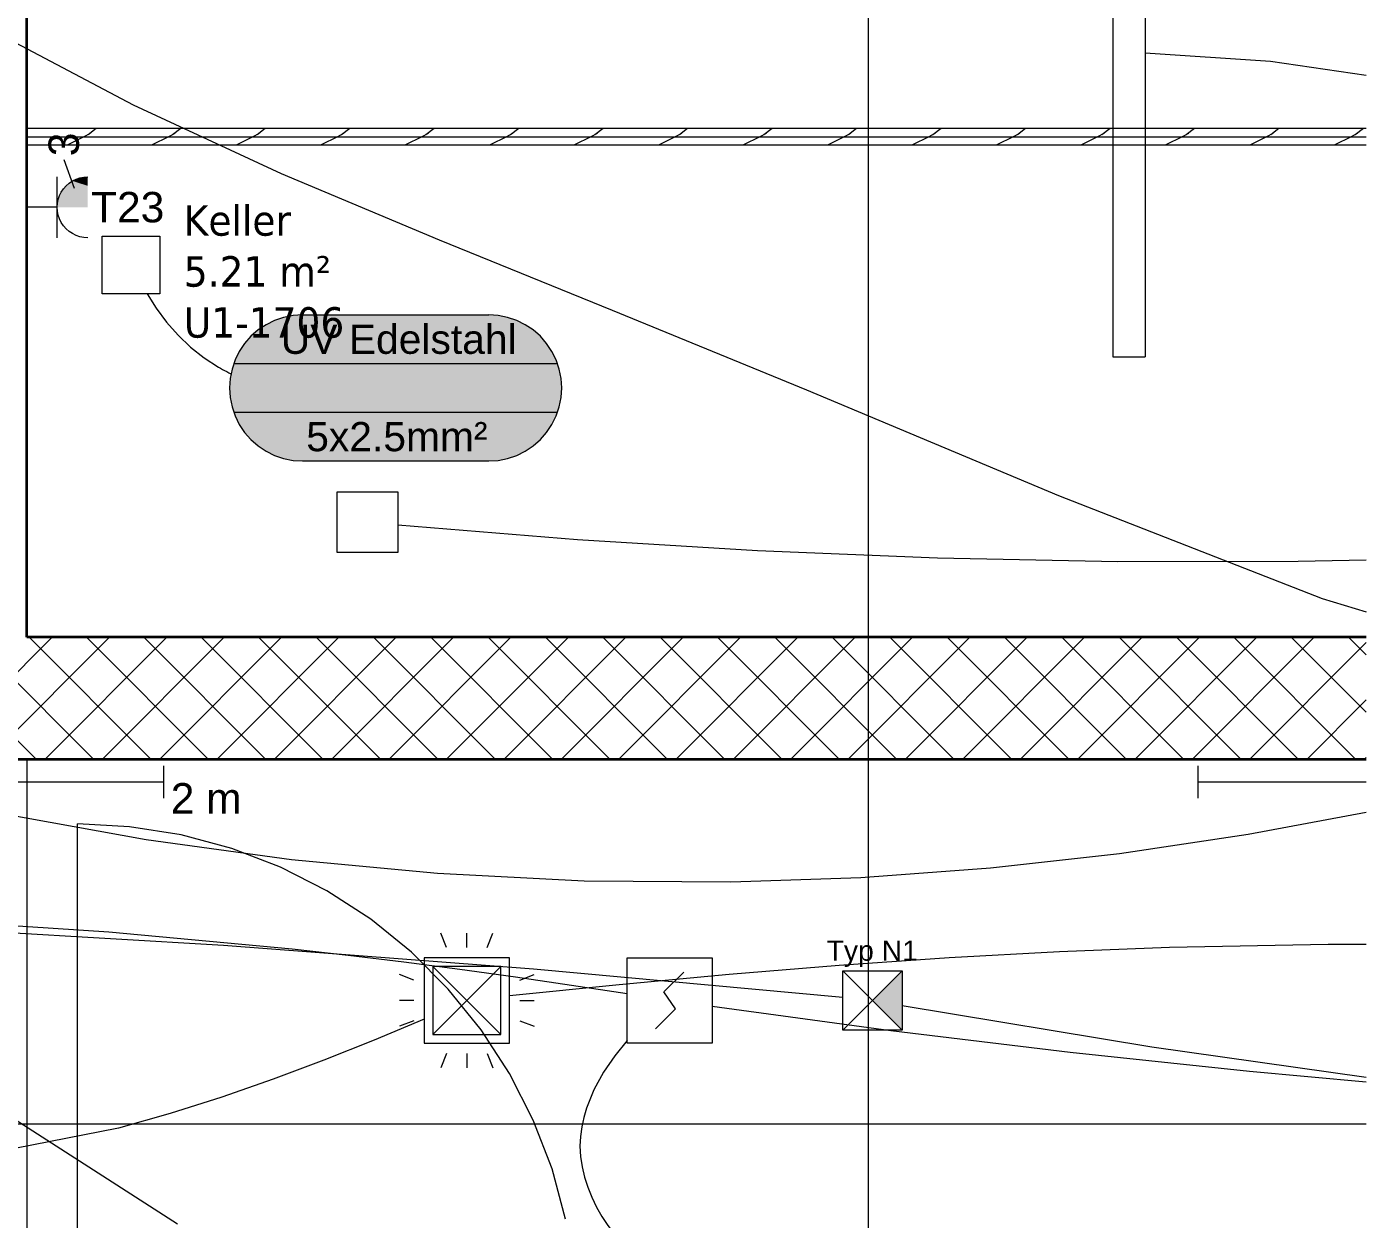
# Model space of a CAD drawing. Extents: x -1067 to 613, y -179 to 712.
# Drawn here: x 132.8 to 198.8, y 185.1 to 243.9 of the extents above; entities that cross this region are included whole.
import ezdxf
from ezdxf.lldxf.tags import DXFTag

# ---------------------------------------------------------------- set-up
doc = ezdxf.new("R2010")
doc.units = 0
doc.layers.get('0').update_dxf_attribs({"lineweight": 13})
for name, color, linetype, lineweight in [('A-AREA-____-IDEN', 7, 'Continuous', 5), ('A-DETL-____-HDLN', 7, '_Verdeckte Linien_', 9), ('A-DOOR-____-OTLN', 7, 'Continuous', 9), ('A-DOOR-OPNG-OTLN', 7, 'Continuous', 9), ('A-WALL-____-MCUT', 7, 'Continuous', 35), ('A-WALL-____-PATT', 7, 'Continuous', 35), ('A-WALL-FNSH-MCUT', 7, 'Continuous', 35), ('S-GRID-____-OTLN', 7, 'Continuous', 5)]:
    doc.layers.add(name, color=color, linetype=linetype, lineweight=lineweight)
for name, color, linetype, lineweight, true_color in [('EL01_WAN_Brandmeldeanlagen', 7, 'Continuous', 13, 0xff8000), ('EL01_WAN_HLKS', 5, 'Continuous', 13, 0x0000ff), ('EL01_WAN_Kraft', 1, 'Continuous', 13, 0xff0000), ('EL01_WAN_Leitung_Brandmeldeanlagen', 7, 'Continuous', 13, 0xff8000), ('EL01_WAN_Leitung_HLKS', 5, 'Continuous', 13, 0x0000ff), ('EL01_WAN_Leitung_Kraft', 1, 'Continuous', 13, 0xff0000), ('EL01_WAN_Leitung_Licht', 7, 'Continuous', 13, 0x0080ff), ('EL01_WAN_Leitung_Notbeleuchtung', 7, 'Continuous', 13, 0x009900), ('EL01_WAN_Leuchten', 7, 'Continuous', 13, 0x0080ff), ('EL01_WAN_Licht', 7, 'Continuous', 13, 0x0080ff), ('EL01_WAN_Notbeleuchtungen', 7, 'Continuous', 13, 0x009900), ('EL01_WAN_Notbeleuchtungentyp', 7, 'Continuous', 13, 0x009900)]:
    doc.layers.add(name, color=color, linetype=linetype, lineweight=lineweight, true_color=true_color)
doc.styles.get("Standard").update_dxf_attribs({"font": 'arial.ttf'})
tags = doc.linetypes.add('_Rasterlinie_', pattern=[0.375, 0.2, -0.05, 0.075, -0.05]).pattern_tags.tags
tags[10:11] = [DXFTag(74, 4), DXFTag(75, 0), DXFTag(340, '0'), DXFTag(46, 1.0), DXFTag(50, 0.0), DXFTag(44, 0.0), DXFTag(45, 0.0)]
tags[8:9] = [DXFTag(74, 4), DXFTag(75, 0), DXFTag(340, '0'), DXFTag(46, 1.0), DXFTag(50, 0.0), DXFTag(44, 0.0), DXFTag(45, 0.0)]
tags[6:7] = [DXFTag(74, 4), DXFTag(75, 0), DXFTag(340, '0'), DXFTag(46, 1.0), DXFTag(50, 0.0), DXFTag(44, 0.0), DXFTag(45, 0.0)]
tags[4:5] = [DXFTag(74, 4), DXFTag(75, 0), DXFTag(340, '0'), DXFTag(46, 1.0), DXFTag(50, 0.0), DXFTag(44, 0.0), DXFTag(45, 0.0)]
tags = doc.linetypes.add('_Verdeckte Linien_', pattern=[0.15, 0.1, -0.05]).pattern_tags.tags
tags[6:7] = [DXFTag(74, 4), DXFTag(75, 0), DXFTag(340, '0'), DXFTag(46, 1.0), DXFTag(50, 0.0), DXFTag(44, 0.0), DXFTag(45, 0.0)]
tags[4:5] = [DXFTag(74, 4), DXFTag(75, 0), DXFTag(340, '0'), DXFTag(46, 1.0), DXFTag(50, 0.0), DXFTag(44, 0.0), DXFTag(45, 0.0)]
tags = doc.linetypes.add('Grundrissdarstellung Sturz', pattern=[0.25, 0.15, -0.05, 0, -0.05]).pattern_tags.tags
tags[10:11] = [DXFTag(74, 4), DXFTag(75, 0), DXFTag(340, '0'), DXFTag(46, 1.0), DXFTag(50, 0.0), DXFTag(44, 0.0), DXFTag(45, 0.0)]
tags[8:9] = [DXFTag(74, 4), DXFTag(75, 0), DXFTag(340, '0'), DXFTag(46, 1.0), DXFTag(50, 0.0), DXFTag(44, 0.0), DXFTag(45, 0.0)]
tags[6:7] = [DXFTag(74, 4), DXFTag(75, 0), DXFTag(340, '0'), DXFTag(46, 1.0), DXFTag(50, 0.0), DXFTag(44, 0.0), DXFTag(45, 0.0)]
tags[4:5] = [DXFTag(74, 4), DXFTag(75, 0), DXFTag(340, '0'), DXFTag(46, 1.0), DXFTag(50, 0.0), DXFTag(44, 0.0), DXFTag(45, 0.0)]

# ---------------------------------------------------------------- blocks, each defined once
blk = doc.blocks.new('Referenz-A0UJ3194XE', base_point=(-1062.181, -175.856))
at = {"layer": 'A-DETL-____-HDLN', "color": 0, "linetype": '_Verdeckte Linien_', "ltscale": 0.13}
blk.add_line((198.844, 189.776), (125.803, 189.776), dxfattribs=at)
at = {"layer": 'A-DOOR-____-OTLN', "color": 0, "linetype": 'Grundrissdarstellung Sturz', "ltscale": 0.13}
blk.add_line((132.803, 207.776), (132.803, 179.776), dxfattribs=at)
at = {"layer": 'A-DOOR-OPNG-OTLN', "color": 0, "linetype": 'Continuous', "ltscale": 0.13}
for p, q in [((135.303, 179.976), (135.303, 204.576)), ((137.874, 204.441), (135.303, 204.576)), ((140.418, 204.038), (137.874, 204.441)), ((142.905, 203.372), (140.418, 204.038)), ((145.309, 202.449), (142.905, 203.372)), ((147.603, 201.28), (145.309, 202.449)), ((149.763, 199.878), (147.603, 201.28)), ((151.764, 198.257), (149.763, 199.878)), ((153.584, 196.436), (151.764, 198.257)), ((155.205, 194.435), (153.584, 196.436)), ((156.607, 192.276), (155.205, 194.435)), ((157.776, 189.982), (156.607, 192.276)), ((158.699, 187.578), (157.776, 189.982)), ((159.365, 185.09), (158.699, 187.578))]:
    blk.add_line(p, q, dxfattribs=at)
at = {"layer": 'A-WALL-____-MCUT', "color": 0, "linetype": 'Continuous', "ltscale": 0.35}
for p, q in [((132.803, 213.776), (132.803, 263.126)), ((198.844, 213.776), (132.803, 213.776)), ((-30.397, 207.776), (198.844, 207.776))]:
    blk.add_line(p, q, dxfattribs=at)
at = {"layer": 'A-WALL-____-MCUT', "color": 0, "linetype": 'Continuous', "lineweight": 9, "ltscale": 0.13}
blk.add_line((132.803, 238.451), (198.844, 238.451), dxfattribs=at)
at = {"layer": 'A-WALL-____-PATT', "color": 0, "linetype": 'Continuous', "lineweight": 9, "ltscale": 0.13}
for p, q in [((135.623, 238.451), (134.823, 238.051)), ((135.931, 238.605), (135.623, 238.451)), ((136.231, 238.851), (135.825, 238.546)), ((139.788, 238.451), (138.988, 238.051)), ((140.096, 238.605), (139.788, 238.451)), ((140.396, 238.851), (139.99, 238.546)), ((143.953, 238.451), (143.153, 238.051)), ((144.261, 238.605), (143.953, 238.451)), ((144.561, 238.851), (144.155, 238.546)), ((148.118, 238.451), (147.318, 238.051)), ((148.425, 238.605), (148.118, 238.451)), ((148.726, 238.851), (148.321, 238.547)), ((152.283, 238.451), (151.483, 238.051)), ((152.59, 238.605), (152.283, 238.451)), ((152.891, 238.851), (152.486, 238.547)), ((156.448, 238.451), (155.648, 238.051)), ((156.755, 238.605), (156.448, 238.451)), ((157.056, 238.851), (156.651, 238.547)), ((160.612, 238.451), (159.812, 238.051)), ((160.92, 238.605), (160.612, 238.451)), ((161.221, 238.851), (160.817, 238.547)), ((164.777, 238.451), (163.977, 238.051)), ((165.085, 238.605), (164.777, 238.451)), ((165.386, 238.851), (164.982, 238.548)), ((168.942, 238.451), (168.142, 238.051)), ((169.25, 238.605), (168.942, 238.451)), ((169.551, 238.851), (169.147, 238.548)), ((173.107, 238.451), (172.307, 238.051)), ((173.415, 238.605), (173.107, 238.451)), ((173.716, 238.851), (173.313, 238.548)), ((177.272, 238.451), (176.472, 238.051)), ((177.58, 238.605), (177.272, 238.451)), ((177.881, 238.851), (177.478, 238.548)), ((181.437, 238.451), (180.637, 238.051)), ((181.745, 238.605), (181.437, 238.451)), ((182.046, 238.851), (181.643, 238.549)), ((185.602, 238.451), (184.802, 238.051)), ((185.91, 238.605), (185.602, 238.451)), ((186.211, 238.851), (185.809, 238.549)), ((189.767, 238.451), (188.967, 238.051)), ((190.074, 238.605), (189.767, 238.451)), ((190.376, 238.851), (189.974, 238.549)), ((193.932, 238.451), (193.132, 238.051)), ((194.239, 238.605), (193.932, 238.451)), ((194.541, 238.851), (194.139, 238.549)), ((198.097, 238.451), (197.297, 238.051)), ((198.404, 238.605), (198.097, 238.451)), ((198.706, 238.851), (198.305, 238.55)), ((133.265, 207.776), (127.265, 213.776)), ((128.05, 207.776), (134.05, 213.776)), ((136.093, 207.776), (130.093, 213.776)), ((130.878, 207.776), (136.878, 213.776)), ((138.921, 207.776), (132.921, 213.776)), ((133.706, 207.776), (139.706, 213.776)), ((141.75, 207.776), (135.75, 213.776)), ((136.535, 207.776), (142.535, 213.776)), ((144.578, 207.776), (138.578, 213.776)), ((139.363, 207.776), (145.363, 213.776)), ((147.407, 207.776), (141.407, 213.776)), ((142.192, 207.776), (148.192, 213.776)), ((150.235, 207.776), (144.235, 213.776)), ((145.02, 207.776), (151.02, 213.776)), ((153.064, 207.776), (147.064, 213.776)), ((147.849, 207.776), (153.849, 213.776)), ((155.892, 207.776), (149.892, 213.776)), ((150.677, 207.776), (156.677, 213.776)), ((158.72, 207.776), (152.72, 213.776)), ((153.505, 207.776), (159.505, 213.776)), ((161.549, 207.776), (155.549, 213.776)), ((156.334, 207.776), (162.334, 213.776)), ((164.377, 207.776), (158.377, 213.776)), ((159.162, 207.776), (165.162, 213.776)), ((167.206, 207.776), (161.206, 213.776)), ((161.991, 207.776), (167.991, 213.776)), ((170.034, 207.776), (164.034, 213.776)), ((164.819, 207.776), (170.819, 213.776)), ((172.863, 207.776), (166.863, 213.776)), ((167.648, 207.776), (173.648, 213.776)), ((175.691, 207.776), (169.691, 213.776)), ((170.476, 207.776), (176.476, 213.776)), ((178.519, 207.776), (172.519, 213.776)), ((173.304, 207.776), (179.304, 213.776)), ((181.348, 207.776), (175.348, 213.776)), ((176.133, 207.776), (182.133, 213.776)), ((184.176, 207.776), (178.176, 213.776)), ((178.961, 207.776), (184.961, 213.776)), ((187.005, 207.776), (181.005, 213.776)), ((181.79, 207.776), (187.79, 213.776)), ((189.833, 207.776), (183.833, 213.776)), ((184.618, 207.776), (190.618, 213.776)), ((192.662, 207.776), (186.662, 213.776)), ((187.447, 207.776), (193.447, 213.776)), ((195.49, 207.776), (189.49, 213.776)), ((190.275, 207.776), (196.275, 213.776)), ((198.318, 207.776), (192.318, 213.776)), ((193.103, 207.776), (198.844, 213.516)), ((198.844, 210.079), (195.147, 213.776)), ((198.844, 212.907), (197.975, 213.776)), ((195.932, 207.776), (198.844, 210.687)), ((198.76, 207.776), (198.844, 207.859))]:
    blk.add_line(p, q, dxfattribs=at)
at = {"layer": 'A-WALL-FNSH-MCUT', "color": 0, "linetype": 'Continuous', "lineweight": 9, "ltscale": 0.13}
for p, q in [((198.844, 238.851), (132.803, 238.851)), ((132.803, 238.051), (198.844, 238.051))]:
    blk.add_line(p, q, dxfattribs=at)
at = {"layer": 'S-GRID-____-OTLN', "color": 0, "linetype": '_Rasterlinie_', "ltscale": 0.13}
blk.add_line((174.303, -171.085), (174.303, 546.376), dxfattribs=at)
at = {"layer": 'A-AREA-____-IDEN', "color": 0, "linetype": 'Continuous', "ltscale": 0.13, "char_height": 1.5, "attachment_point": 1}
for s, insert in [('{\\W0.9;\\fVerdana;Keller}', (140.543, 235.075)), ('{\\W0.9;\\fVerdana;5.21 m²}', (140.543, 232.562)), ('{\\W0.9;\\fVerdana;U1-1706}', (140.543, 230.048))]:
    blk.add_mtext(s, dxfattribs=dict(at, insert=insert))
blk = doc.blocks.new('Leitung-A0UJ31FEXE', base_point=(175.957, 192.087))
at = {"color": 0, "linetype": 'ByBlock', "lineweight": -2, "ltscale": 0.13}
for p, q in [((188.266, 193.58), (175.957, 195.619)), ((198.844, 192.087), (188.266, 193.58))]:
    blk.add_line(p, q, dxfattribs=at)
blk = doc.blocks.new('Leitung-A0UJ31HEXE', base_point=(123.805, 215.028))
at = {"color": 0, "linetype": 'ByBlock', "lineweight": -2, "ltscale": 0.13}
for p, q in [((130.966, 243.754), (138.056, 240.015)), ((138.056, 240.015), (145.353, 236.645)), ((145.353, 236.645), (153.133, 233.366)), ((153.133, 233.366), (161.672, 229.901)), ((161.672, 229.901), (171.247, 225.971)), ((171.247, 225.971), (183.668, 220.759)), ((183.668, 220.759), (196.671, 215.692)), ((196.671, 215.692), (198.844, 215.028))]:
    blk.add_line(p, q, dxfattribs=at)
blk = doc.blocks.new('Leitung-A0UJ31JKXE', base_point=(-9.551, 196.012))
at = {"color": 0, "linetype": 'ByBlock', "lineweight": -2, "ltscale": 0.13}
for p, q in [((142.497, 198.584), (127.195, 199.487)), ((157.779, 197.425), (142.497, 198.584)), ((173.038, 196.015), (157.779, 197.425))]:
    blk.add_line(p, q, dxfattribs=at)
blk = doc.blocks.new('Gruppenzuleitung-A0UJ31JOXE', base_point=(142.799, 222.468))
at = {"color": 0, "linetype": 'ByBlock', "lineweight": -2, "ltscale": 0.13}
for p, q in [((144.599, 229.186), (144.207, 228.924)), ((145.021, 229.394), (144.599, 229.186)), ((145.467, 229.546), (145.021, 229.394)), ((145.929, 229.637), (145.467, 229.546)), ((146.399, 229.668), (145.929, 229.637)), ((146.399, 229.668), (155.579, 229.668)), ((156.049, 229.637), (155.579, 229.668)), ((156.511, 229.546), (156.049, 229.637)), ((156.957, 229.394), (156.511, 229.546)), ((157.379, 229.186), (156.957, 229.394)), ((157.771, 228.924), (157.379, 229.186)), ((143.853, 228.614), (143.543, 228.26)), ((144.207, 228.924), (143.853, 228.614)), ((158.125, 228.614), (157.771, 228.924)), ((158.435, 228.26), (158.125, 228.614)), ((143.281, 227.868), (143.073, 227.446)), ((143.543, 228.26), (143.281, 227.868)), ((158.697, 227.868), (158.435, 228.26)), ((158.905, 227.446), (158.697, 227.868)), ((143.073, 227.446), (142.921, 227)), ((143.005, 227.268), (158.973, 227.268)), ((159.056, 227), (158.905, 227.446)), ((142.83, 226.538), (142.799, 226.068)), ((142.921, 227), (142.83, 226.538)), ((159.148, 226.538), (159.056, 227)), ((159.179, 226.068), (159.148, 226.538)), ((142.799, 226.068), (142.83, 225.598)), ((159.148, 225.598), (159.179, 226.068)), ((142.83, 225.598), (142.921, 225.136)), ((159.056, 225.136), (159.148, 225.598)), ((142.921, 225.136), (143.073, 224.691)), ((143.005, 224.868), (158.973, 224.868)), ((143.073, 224.691), (143.281, 224.268)), ((158.697, 224.268), (158.905, 224.691)), ((158.905, 224.691), (159.056, 225.136)), ((143.281, 224.268), (143.543, 223.877)), ((158.435, 223.877), (158.697, 224.268)), ((143.543, 223.877), (143.853, 223.523)), ((143.853, 223.523), (144.207, 223.212)), ((157.771, 223.212), (158.125, 223.523)), ((158.125, 223.523), (158.435, 223.877)), ((144.207, 223.212), (144.599, 222.951)), ((144.599, 222.951), (145.021, 222.742)), ((145.021, 222.742), (145.467, 222.591)), ((145.467, 222.591), (145.929, 222.499)), ((156.049, 222.499), (156.511, 222.591)), ((156.511, 222.591), (156.957, 222.742)), ((156.957, 222.742), (157.379, 222.951)), ((157.379, 222.951), (157.771, 223.212)), ((145.929, 222.499), (146.399, 222.468)), ((146.399, 222.468), (155.579, 222.468)), ((155.579, 222.468), (156.049, 222.499))]:
    blk.add_line(p, q, dxfattribs=at)
at = {"color": 7, "linetype": 'ByBlock', "lineweight": -2, "ltscale": 0.13, "true_color": 0xffffff}
for points in [[(144.371, 229.043), (157.607, 229.043), (144.599, 229.186)], [(144.599, 229.186), (157.379, 229.186), (144.837, 229.312)], [(157.607, 229.043), (144.599, 229.186), (157.379, 229.186)], [(144.837, 229.312), (157.141, 229.312), (145.084, 229.419)], [(157.379, 229.186), (144.837, 229.312), (157.141, 229.312)], [(145.084, 229.419), (156.894, 229.419), (145.338, 229.508)], [(157.141, 229.312), (145.084, 229.419), (156.894, 229.419)], [(145.338, 229.508), (156.64, 229.508), (145.598, 229.578)], [(156.894, 229.419), (145.338, 229.508), (156.64, 229.508)], [(145.598, 229.578), (156.38, 229.578), (145.862, 229.628)], [(156.64, 229.508), (145.598, 229.578), (156.38, 229.578)], [(145.862, 229.628), (156.116, 229.628), (146.13, 229.658)], [(156.38, 229.578), (145.862, 229.628), (156.116, 229.628)], [(146.13, 229.658), (155.848, 229.658), (146.399, 229.668)], [(156.116, 229.628), (146.13, 229.658), (155.848, 229.658)], [(155.848, 229.658), (146.399, 229.668), (155.579, 229.668)], [(143.584, 228.313), (158.394, 228.313), (143.76, 228.517)], [(143.76, 228.517), (158.218, 228.517), (143.95, 228.707)], [(158.394, 228.313), (143.76, 228.517), (158.218, 228.517)], [(143.95, 228.707), (158.028, 228.707), (144.154, 228.883)], [(158.218, 228.517), (143.95, 228.707), (158.028, 228.707)], [(144.154, 228.883), (157.824, 228.883), (144.371, 229.043)], [(158.028, 228.707), (144.154, 228.883), (157.824, 228.883)], [(157.824, 228.883), (144.371, 229.043), (157.607, 229.043)], [(143.155, 227.63), (158.823, 227.63), (143.281, 227.868)], [(143.281, 227.868), (158.697, 227.868), (143.424, 228.096)], [(158.823, 227.63), (143.281, 227.868), (158.697, 227.868)], [(143.424, 228.096), (158.554, 228.096), (143.584, 228.313)], [(158.697, 227.868), (143.424, 228.096), (158.554, 228.096)], [(143.424, 228.096), (158.554, 228.096), (143.424, 228.096)], [(158.554, 228.096), (143.424, 228.096), (158.554, 228.096)], [(158.554, 228.096), (143.584, 228.313), (158.394, 228.313)], [(142.959, 227.129), (159.019, 227.129), (143.048, 227.383)], [(143.048, 227.383), (158.93, 227.383), (143.155, 227.63)], [(159.019, 227.129), (143.048, 227.383), (158.93, 227.383)], [(143.048, 227.383), (158.93, 227.383), (143.048, 227.383)], [(158.93, 227.383), (143.048, 227.383), (158.93, 227.383)], [(158.93, 227.383), (143.155, 227.63), (158.823, 227.63)], [(142.809, 226.337), (159.169, 226.337), (142.839, 226.605)], [(142.839, 226.605), (159.139, 226.605), (142.889, 226.869)], [(159.169, 226.337), (142.839, 226.605), (159.139, 226.605)], [(142.889, 226.869), (159.089, 226.869), (142.959, 227.129)], [(159.139, 226.605), (142.889, 226.869), (159.089, 226.869)], [(159.089, 226.869), (142.959, 227.129), (159.019, 227.129)], [(142.799, 226.068), (159.179, 226.068), (142.809, 226.337)], [(142.809, 225.799), (159.169, 225.799), (142.799, 226.068)], [(159.169, 225.799), (142.799, 226.068), (159.179, 226.068)], [(142.799, 226.068), (159.179, 226.068), (142.799, 226.068)], [(159.179, 226.068), (142.799, 226.068), (159.179, 226.068)], [(159.179, 226.068), (142.809, 226.337), (159.169, 226.337)], [(142.839, 225.532), (159.139, 225.532), (142.809, 225.799)], [(159.139, 225.532), (142.809, 225.799), (159.169, 225.799)], [(142.889, 225.267), (159.089, 225.267), (142.839, 225.532)], [(159.089, 225.267), (142.839, 225.532), (159.139, 225.532)], [(142.959, 225.007), (159.019, 225.007), (142.889, 225.267)], [(159.019, 225.007), (142.889, 225.267), (159.089, 225.267)], [(143.048, 224.753), (158.93, 224.753), (142.959, 225.007)], [(158.93, 224.753), (142.959, 225.007), (159.019, 225.007)], [(143.155, 224.506), (158.823, 224.506), (143.048, 224.753)], [(158.823, 224.506), (143.048, 224.753), (158.93, 224.753)], [(143.048, 224.753), (158.93, 224.753), (143.048, 224.753)], [(158.93, 224.753), (143.048, 224.753), (158.93, 224.753)], [(143.281, 224.268), (158.697, 224.268), (143.155, 224.506)], [(158.697, 224.268), (143.155, 224.506), (158.823, 224.506)], [(143.424, 224.04), (158.554, 224.04), (143.281, 224.268)], [(158.554, 224.04), (143.281, 224.268), (158.697, 224.268)], [(143.584, 223.824), (158.394, 223.824), (143.424, 224.04)], [(158.394, 223.824), (143.424, 224.04), (158.554, 224.04)], [(143.76, 223.62), (158.218, 223.62), (143.584, 223.824)], [(158.218, 223.62), (143.584, 223.824), (158.394, 223.824)], [(143.95, 223.429), (158.028, 223.429), (143.76, 223.62)], [(158.028, 223.429), (143.76, 223.62), (158.218, 223.62)], [(143.76, 223.62), (158.218, 223.62), (143.76, 223.62)], [(158.218, 223.62), (143.76, 223.62), (158.218, 223.62)], [(144.154, 223.254), (157.824, 223.254), (143.95, 223.429)], [(157.824, 223.254), (143.95, 223.429), (158.028, 223.429)], [(144.371, 223.094), (157.607, 223.094), (144.154, 223.254)], [(157.607, 223.094), (144.154, 223.254), (157.824, 223.254)], [(144.599, 222.951), (157.379, 222.951), (144.371, 223.094)], [(157.379, 222.951), (144.371, 223.094), (157.607, 223.094)], [(144.837, 222.825), (157.141, 222.825), (144.599, 222.951)], [(157.141, 222.825), (144.599, 222.951), (157.379, 222.951)], [(145.084, 222.717), (156.894, 222.717), (144.837, 222.825)], [(156.894, 222.717), (144.837, 222.825), (157.141, 222.825)], [(145.338, 222.628), (156.64, 222.628), (145.084, 222.717)], [(156.64, 222.628), (145.084, 222.717), (156.894, 222.717)], [(145.598, 222.558), (156.38, 222.558), (145.338, 222.628)], [(156.38, 222.558), (145.338, 222.628), (156.64, 222.628)], [(145.862, 222.508), (156.116, 222.508), (145.598, 222.558)], [(156.116, 222.508), (145.598, 222.558), (156.38, 222.558)], [(146.13, 222.478), (155.848, 222.478), (145.862, 222.508)], [(155.848, 222.478), (145.862, 222.508), (156.116, 222.508)], [(145.862, 222.508), (156.116, 222.508), (145.862, 222.508)], [(156.116, 222.508), (145.862, 222.508), (156.116, 222.508)], [(146.399, 222.468), (155.579, 222.468), (146.13, 222.478)], [(155.579, 222.468), (146.13, 222.478), (155.848, 222.478)]]:
    blk.add_solid(points, dxfattribs=at)
at = {"color": 0, "linetype": 'ByBlock', "lineweight": -2, "ltscale": 0.13, "char_height": 1.44, "attachment_point": 1}
for s, insert in [('{\\fArial;UV Edelstahl}', (145.328, 229.188)), ('{\\fArial;5x2.5mm²}', (146.58, 224.388))]:
    blk.add_mtext(s, dxfattribs=dict(at, insert=insert))
blk = doc.blocks.new('Leitung-A0UJ31LYXE', base_point=(-18.908, 196.025))
at = {"color": 0, "linetype": 'ByBlock', "lineweight": -2, "ltscale": 0.13}
for p, q in [((127.797, 199.844), (136.851, 199.258)), ((136.851, 199.258), (145.883, 198.426)), ((145.883, 198.426), (148.643, 198.117)), ((148.643, 198.117), (151.401, 197.783)), ((151.401, 197.783), (154.155, 197.424)), ((154.155, 197.424), (156.907, 197.041)), ((156.907, 197.041), (159.655, 196.637)), ((159.655, 196.637), (162.4, 196.212))]:
    blk.add_line(p, q, dxfattribs=at)
blk = doc.blocks.new('Leitung-A0UJ31O2XE', base_point=(160.077, 183.177))
at = {"color": 0, "linetype": 'ByBlock', "lineweight": -2, "ltscale": 0.13}
for p, q in [((162.4, 193.895), (161.79, 193.149)), ((161.79, 193.149), (161.238, 192.338)), ((161.238, 192.338), (160.766, 191.475)), ((160.766, 191.475), (160.399, 190.572)), ((160.399, 190.572), (160.263, 190.11)), ((160.162, 189.643), (160.099, 189.172)), ((160.263, 190.11), (160.162, 189.643)), ((160.099, 189.172), (160.077, 188.699)), ((160.077, 188.699), (160.103, 188.186)), ((160.103, 188.186), (160.178, 187.675)), ((160.178, 187.675), (160.297, 187.169)), ((160.297, 187.169), (160.459, 186.668)), ((160.459, 186.668), (160.659, 186.177)), ((160.659, 186.177), (160.893, 185.696)), ((160.893, 185.696), (161.159, 185.229)), ((161.159, 185.229), (161.452, 184.778)), ((161.452, 184.778), (162.108, 183.932)), ((162.108, 183.932), (162.833, 183.177))]:
    blk.add_line(p, q, dxfattribs=at)
blk = doc.blocks.new('Leitung-A0UJ31PKXE', base_point=(166.6, 191.852))
at = {"color": 0, "linetype": 'ByBlock', "lineweight": -2, "ltscale": 0.13}
for p, q in [((175.413, 194.379), (166.6, 195.577)), ((184.243, 193.308), (175.413, 194.379)), ((193.09, 192.37), (184.243, 193.308)), ((198.844, 191.852), (193.09, 192.37))]:
    blk.add_line(p, q, dxfattribs=at)
blk = doc.blocks.new('Leitung-A0UJ31PYXE', base_point=(102.619, 164.623))
at = {"color": 0, "linetype": 'ByBlock', "lineweight": -2, "ltscale": 0.13}
blk.add_line((140.231, 184.858), (131.49, 190.465), dxfattribs=at)
blk = doc.blocks.new('Notleuchte eckig-A0UJ31QMXE', base_point=(173.038, 194.417))
at = {"color": 0, "lineweight": -2}
for p, q in [((173.038, 197.336), (175.957, 194.417)), ((173.038, 194.417), (175.957, 197.336)), ((173.038, 194.417), (173.038, 197.336)), ((173.038, 197.336), (175.957, 197.336)), ((175.957, 197.336), (175.957, 194.417)), ((175.957, 194.417), (173.038, 194.417))]:
    blk.add_line(p, q, dxfattribs=at)
for points in [[(175.957, 195.877), (174.497, 195.877), (175.957, 197.336)], [(175.957, 194.417), (175.957, 195.877), (174.497, 195.877)]]:
    blk.add_solid(points, dxfattribs=at)
blk = doc.blocks.new('Bemerkung 1-A0UJ31QOXE', base_point=(172.236, 197.83))
at = {"color": 0, "lineweight": -2, "insert": (172.236, 198.83), "char_height": 1, "attachment_point": 1}
blk.add_mtext('{\\fArial;Typ N1}', dxfattribs=at)
blk = doc.blocks.new('Leitung-A0UJ31SGXE', base_point=(151.103, 217.514))
at = {"color": 0, "linetype": 'ByBlock', "lineweight": -2, "ltscale": 0.13}
for p, q in [((151.103, 219.325), (159.958, 218.598)), ((159.958, 218.598), (168.829, 218.052)), ((168.829, 218.052), (177.712, 217.69)), ((177.712, 217.69), (186.601, 217.514)), ((186.601, 217.514), (195.491, 217.524)), ((195.491, 217.524), (198.844, 217.598))]:
    blk.add_line(p, q, dxfattribs=at)
blk = doc.blocks.new('Leitung-A0UJ31SUXE', base_point=(124.543, 201.703))
at = {"color": 0, "linetype": 'ByBlock', "lineweight": -2, "ltscale": 0.13}
for p, q in [((138.695, 203.794), (131.585, 205.074)), ((198.844, 205.146), (193.016, 204.05)), ((145.858, 202.811), (138.695, 203.794)), ((193.016, 204.05), (186.682, 203.101)), ((153.059, 202.13), (145.858, 202.811)), ((186.682, 203.101), (180.315, 202.39)), ((160.283, 201.758), (153.059, 202.13)), ((180.315, 202.39), (173.922, 201.922)), ((167.516, 201.703), (160.283, 201.758)), ((173.922, 201.922), (167.516, 201.703))]:
    blk.add_line(p, q, dxfattribs=at)
blk = doc.blocks.new('LED-Langfeldleuchte 37W-A0UJ31UQXE', base_point=(190.543, 205.843))
at = {"color": 0, "lineweight": -2}
for p, q in [((190.543, 207.443), (190.543, 205.843)), ((198.844, 206.643), (190.543, 206.643))]:
    blk.add_line(p, q, dxfattribs=at)
blk = doc.blocks.new('LED-Langfeldleuchte 37W-A0UJ31VIXE', base_point=(109.543, 205.843))
at = {"color": 0, "lineweight": -2}
for p, q in [((109.543, 207.443), (109.543, 205.843)), ((139.543, 207.443), (139.543, 205.843)), ((139.543, 206.643), (109.543, 206.643))]:
    blk.add_line(p, q, dxfattribs=at)
blk = doc.blocks.new('Absolute Höhe-A0UJ31VKXE', base_point=(139.9, 205.09))
at = {"color": 0, "lineweight": -2, "insert": (139.9, 206.59), "char_height": 1.5, "attachment_point": 1}
blk.add_mtext('{\\fArial;2 m}', dxfattribs=at)
blk = doc.blocks.new('Leitung-A0UJ31WAXE', base_point=(156.6, 196.101))
at = {"color": 0, "linetype": 'ByBlock', "lineweight": -2, "ltscale": 0.13}
for p, q in [((183.713, 198.276), (178.282, 197.977)), ((189.148, 198.49), (183.713, 198.276)), ((196.965, 198.64), (189.148, 198.49)), ((198.844, 198.64), (196.965, 198.64)), ((172.854, 197.6), (167.431, 197.155)), ((178.282, 197.977), (172.854, 197.6)), ((167.431, 197.155), (162.012, 196.652)), ((162.012, 196.652), (156.6, 196.101))]:
    blk.add_line(p, q, dxfattribs=at)
blk = doc.blocks.new('Leitung-A0UJ31WCXE', base_point=(187.947, 241.461))
at = {"color": 0, "linetype": 'ByBlock', "lineweight": -2, "ltscale": 0.13}
for p, q in [((194.127, 242.15), (187.947, 242.575)), ((198.844, 241.461), (194.127, 242.15))]:
    blk.add_line(p, q, dxfattribs=at)
blk = doc.blocks.new('LED-Langfeldleuchte 37W-A0UJ31XAXE', base_point=(186.347, 227.601))
at = {"color": 0, "lineweight": -2}
for p, q in [((186.347, 257.601), (186.347, 227.601)), ((186.347, 257.601), (187.947, 257.601)), ((187.947, 257.601), (187.947, 227.601)), ((186.347, 227.601), (187.947, 227.601))]:
    blk.add_line(p, q, dxfattribs=at)
blk = doc.blocks.new('Deckendose UP-A0UJ3214XE', base_point=(148.103, 217.952))
at = {"color": 0, "lineweight": -2}
for p, q in [((148.103, 220.952), (151.103, 220.952)), ((148.103, 217.952), (148.103, 220.952)), ((151.103, 220.952), (151.103, 217.952)), ((151.103, 217.952), (148.103, 217.952))]:
    blk.add_line(p, q, dxfattribs=at)
blk = doc.blocks.new('Leitung-A0UJ322WXE', base_point=(138.733, 226.759))
at = {"color": 0, "linetype": 'ByBlock', "lineweight": -2, "ltscale": 0.13}
for p, q in [((138.733, 230.711), (139.185, 229.996)), ((139.185, 229.996), (139.695, 229.313)), ((139.695, 229.313), (140.26, 228.671)), ((140.26, 228.671), (140.877, 228.08)), ((140.877, 228.08), (141.541, 227.551)), ((141.541, 227.551), (142.25, 227.094)), ((142.25, 227.094), (142.352, 227.037)), ((142.352, 227.037), (142.454, 226.98)), ((142.454, 226.98), (142.557, 226.925)), ((142.557, 226.925), (142.66, 226.87)), ((142.66, 226.87), (142.763, 226.815)), ((142.763, 226.815), (142.866, 226.759))]:
    blk.add_line(p, q, dxfattribs=at)
blk = doc.blocks.new('Brandmelder-A0UJ324SXE', base_point=(162.4, 193.779))
at = {"color": 0, "lineweight": -2}
for p, q in [((162.4, 197.979), (166.6, 197.979)), ((162.4, 193.779), (162.4, 197.979)), ((166.6, 197.979), (166.6, 193.779)), ((164.22, 196.299), (165.2, 197.279)), ((164.78, 195.459), (164.22, 196.299)), ((163.8, 194.479), (164.78, 195.459)), ((166.6, 193.779), (162.4, 193.779))]:
    blk.add_line(p, q, dxfattribs=at)
blk = doc.blocks.new('Leitung-A0UJ325MXE', base_point=(-28.907, 186.671))
at = {"color": 0, "linetype": 'ByBlock', "lineweight": -2, "ltscale": 0.13}
for p, q in [((152.4, 194.957), (149.936, 193.924)), ((149.936, 193.924), (147.451, 192.932)), ((147.451, 192.932), (144.945, 191.992)), ((144.945, 191.992), (142.421, 191.113)), ((142.421, 191.113), (139.879, 190.307)), ((139.879, 190.307), (137.32, 189.583)), ((137.32, 189.583), (126.815, 187.538))]:
    blk.add_line(p, q, dxfattribs=at)
blk = doc.blocks.new('Steckdose T23_ AP_ 3-fach-A0UJ327OXE', base_point=(132.805, 233.471))
at = {"color": 0, "lineweight": -2}
for p, q in [((135.159, 235.897), (134.651, 237.313)), ((134.305, 233.471), (134.305, 236.471)), ((135.417, 236.42), (135.609, 236.458)), ((135.609, 236.458), (135.805, 236.471)), ((134.506, 235.721), (134.615, 235.884)), ((134.615, 235.884), (134.744, 236.031)), ((134.744, 236.031), (134.892, 236.161)), ((134.892, 236.161), (135.055, 236.27)), ((135.055, 236.27), (135.231, 236.357)), ((135.231, 236.357), (135.417, 236.42)), ((134.305, 234.971), (134.318, 235.167)), ((134.318, 235.167), (134.356, 235.359)), ((134.356, 235.359), (134.419, 235.545)), ((134.419, 235.545), (134.506, 235.721)), ((134.305, 234.971), (132.805, 234.971)), ((134.318, 234.775), (134.305, 234.971)), ((134.356, 234.582), (134.318, 234.775)), ((134.419, 234.397), (134.356, 234.582)), ((134.506, 234.221), (134.419, 234.397)), ((134.615, 234.058), (134.506, 234.221)), ((134.744, 233.91), (134.615, 234.058)), ((134.892, 233.781), (134.744, 233.91)), ((135.055, 233.672), (134.892, 233.781)), ((135.231, 233.585), (135.055, 233.672)), ((135.417, 233.522), (135.231, 233.585)), ((135.609, 233.484), (135.417, 233.522)), ((135.805, 233.471), (135.609, 233.484))]:
    blk.add_line(p, q, dxfattribs=at)
for points in [[(135.417, 236.42), (135.805, 236.42), (135.805, 236.471)], [(134.506, 235.721), (135.805, 235.721), (134.744, 236.031)], [(134.744, 236.031), (135.805, 236.031), (135.055, 236.27)], [(135.805, 235.721), (134.744, 236.031), (135.805, 236.031)], [(135.055, 236.27), (135.805, 236.27), (135.417, 236.42)], [(135.805, 236.031), (135.055, 236.27), (135.805, 236.27)], [(135.805, 236.27), (135.417, 236.42), (135.805, 236.42)], [(134.305, 234.971), (135.805, 234.971), (134.356, 235.359)], [(134.356, 235.359), (135.805, 235.359), (134.506, 235.721)], [(135.805, 234.971), (134.356, 235.359), (135.805, 235.359)], [(135.805, 235.359), (134.506, 235.721), (135.805, 235.721)]]:
    blk.add_solid(points, dxfattribs=at)
at = {"color": 0, "lineweight": -2, "insert": (133.874, 237.489), "char_height": 1.5, "attachment_point": 1, "rotation": 90}
blk.add_mtext('{\\fArial;3}', dxfattribs=at)
at = {"color": 0, "lineweight": -2, "insert": (135.973, 235.729), "char_height": 1.5, "attachment_point": 1}
blk.add_mtext('{\\fArial;T23}', dxfattribs=at)
blk = doc.blocks.new('Bewegungsmelder UP-A0UJ328MXE', base_point=(151.178, 192.556))
at = {"color": 0, "lineweight": -2}
for p, q in [((153.496, 198.492), (153.225, 199.2)), ((154.5, 198.492), (154.5, 199.2)), ((155.504, 198.492), (155.776, 199.2)), ((152.4, 197.978), (152.4, 193.778)), ((156.6, 197.978), (152.4, 197.978)), ((152.82, 197.558), (152.82, 194.198)), ((156.18, 197.558), (152.82, 197.558)), ((156.18, 194.198), (152.82, 197.558)), ((152.82, 194.198), (156.18, 197.558)), ((156.18, 194.198), (156.18, 197.558)), ((156.6, 193.778), (156.6, 197.978)), ((151.886, 196.882), (151.178, 197.154)), ((157.115, 196.882), (157.823, 197.154)), ((151.886, 195.878), (151.178, 195.878)), ((157.115, 195.878), (157.823, 195.878)), ((151.886, 194.874), (151.178, 194.602)), ((157.115, 194.874), (157.823, 194.602)), ((152.82, 194.198), (156.18, 194.198)), ((152.4, 193.778), (156.6, 193.778)), ((153.496, 193.264), (153.225, 192.556)), ((154.5, 193.264), (154.5, 192.556)), ((155.504, 193.264), (155.776, 192.556))]:
    blk.add_line(p, q, dxfattribs=at)
blk = doc.blocks.new('Bodendose (multi) UP-A0UJ329AXE', base_point=(136.515, 230.711))
at = {"color": 0, "lineweight": -2}
for p, q in [((136.515, 233.551), (139.355, 233.551)), ((136.515, 230.711), (136.515, 233.551)), ((139.355, 233.551), (139.355, 230.711)), ((139.355, 230.711), (136.515, 230.711))]:
    blk.add_line(p, q, dxfattribs=at)

msp = doc.modelspace()

# ---------------------------------------------------------------- block references
at = {"color": 9, "lineweight": 25, "ltscale": 0.25, "true_color": 0xc0c0c0}
msp.add_blockref('Referenz-A0UJ3194XE', (-1062.181, -175.856), dxfattribs=at)
at = {"layer": 'EL01_WAN_Brandmeldeanlagen', "linetype": 'Continuous', "ltscale": 0.13}
msp.add_blockref('Brandmelder-A0UJ324SXE', (162.4, 193.779), dxfattribs=at)
at = {"layer": 'EL01_WAN_HLKS', "linetype": 'Continuous', "ltscale": 0.13}
msp.add_blockref('Deckendose UP-A0UJ3214XE', (148.103, 217.952), dxfattribs=at)
at = {"layer": 'EL01_WAN_Kraft', "color": 1, "linetype": 'Continuous', "ltscale": 0.13, "true_color": 0xff0000}
for name, p in [('Steckdose T23_ AP_ 3-fach-A0UJ327OXE', (132.805, 233.471)), ('Bodendose (multi) UP-A0UJ329AXE', (136.515, 230.711))]:
    msp.add_blockref(name, p, dxfattribs=at)
at = {"layer": 'EL01_WAN_Leitung_Brandmeldeanlagen', "ltscale": 0.13}
for name, p in [('Leitung-A0UJ31LYXE', (-18.908, 196.025)), ('Leitung-A0UJ31PKXE', (166.6, 191.852)), ('Leitung-A0UJ31O2XE', (160.077, 183.177))]:
    msp.add_blockref(name, p, dxfattribs=at)
at = {"layer": 'EL01_WAN_Leitung_HLKS', "ltscale": 0.13}
for name, p in [('Leitung-A0UJ31SGXE', (151.103, 217.514)), ('Leitung-A0UJ31PYXE', (102.619, 164.623))]:
    msp.add_blockref(name, p, dxfattribs=at)
at = {"layer": 'EL01_WAN_Leitung_Kraft', "color": 1, "ltscale": 0.13, "true_color": 0xff0000}
for name, p in [('Leitung-A0UJ322WXE', (138.733, 226.759)), ('Gruppenzuleitung-A0UJ31JOXE', (142.799, 222.468))]:
    msp.add_blockref(name, p, dxfattribs=at)
at = {"layer": 'EL01_WAN_Leitung_Licht', "ltscale": 0.13}
for name, p in [('Leitung-A0UJ31HEXE', (123.805, 215.028)), ('Leitung-A0UJ31WCXE', (187.947, 241.461)), ('Leitung-A0UJ31SUXE', (124.543, 201.703)), ('Leitung-A0UJ31WAXE', (156.6, 196.101)), ('Leitung-A0UJ325MXE', (-28.907, 186.671))]:
    msp.add_blockref(name, p, dxfattribs=at)
at = {"layer": 'EL01_WAN_Leitung_Notbeleuchtung', "ltscale": 0.13}
for name, p in [('Leitung-A0UJ31JKXE', (-9.551, 196.012)), ('Leitung-A0UJ31FEXE', (175.957, 192.087))]:
    msp.add_blockref(name, p, dxfattribs=at)
at = {"layer": 'EL01_WAN_Leuchten', "ltscale": 0.13}
for name, p in [('LED-Langfeldleuchte 37W-A0UJ31XAXE', (186.347, 227.601)), ('LED-Langfeldleuchte 37W-A0UJ31VIXE', (109.543, 205.843)), ('LED-Langfeldleuchte 37W-A0UJ31UQXE', (190.543, 205.843)), ('Absolute Höhe-A0UJ31VKXE', (139.9, 205.09))]:
    msp.add_blockref(name, p, dxfattribs=at)
at = {"layer": 'EL01_WAN_Licht', "linetype": 'Continuous', "ltscale": 0.13}
msp.add_blockref('Bewegungsmelder UP-A0UJ328MXE', (151.178, 192.556), dxfattribs=at)
at = {"layer": 'EL01_WAN_Notbeleuchtungen', "linetype": 'Continuous', "ltscale": 0.13}
msp.add_blockref('Notleuchte eckig-A0UJ31QMXE', (173.038, 194.417), dxfattribs=at)
at = {"layer": 'EL01_WAN_Notbeleuchtungentyp', "linetype": 'Continuous', "ltscale": 0.13}
msp.add_blockref('Bemerkung 1-A0UJ31QOXE', (172.236, 197.83), dxfattribs=at)

doc.saveas('drawing.dxf')
